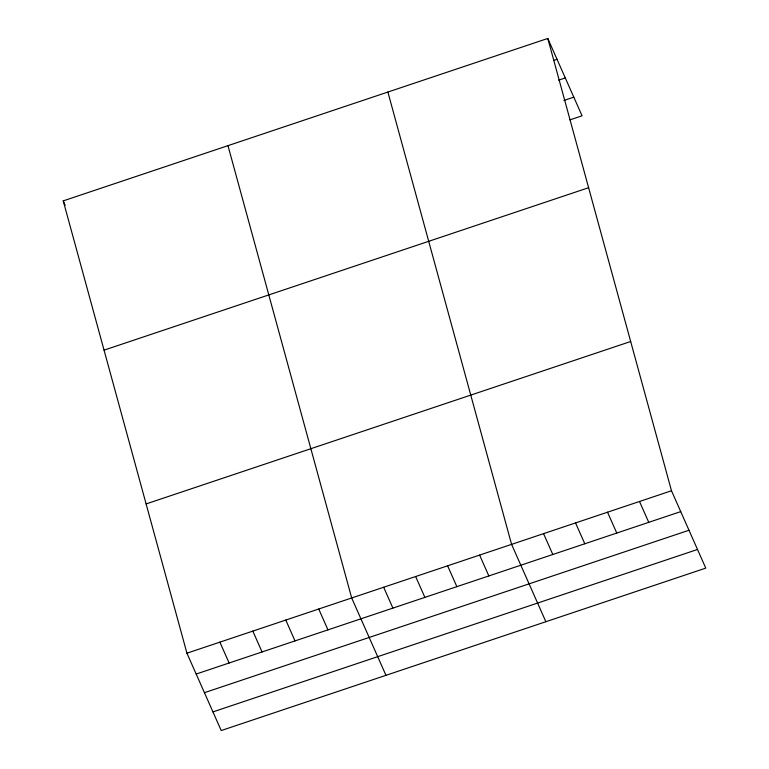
<?xml version="1.0" encoding="UTF-8"?>
<svg xmlns="http://www.w3.org/2000/svg" width="769" height="769" viewBox="0 0 769 769"><rect width="100%" height="100%" fill="white"/><g stroke="black" fill="none" stroke-linecap="round" stroke-linejoin="round"><path stroke-width="1.15" d="M547.788 38.45L671.491 490.766L705.769 568.118L221.212 730.55L186.934 653.198L63.231 200.882L547.788 38.45L582.066 115.802L569.935 119.868M553.718 60.405L557.025 59.29M558.669 80.159L565.292 77.938M563.879 100.479L573.799 97.154M104.055 350.145L588.612 187.713M146.11 503.935L630.667 341.503M186.934 653.198L671.491 490.766M196.172 674.048L680.728 511.616M204.429 692.686L688.986 530.254M212.946 711.902L697.502 549.47M639.51 501.484L648.748 522.334M607.529 512.212L616.767 533.052M575.548 522.93L584.786 543.77M543.568 533.648L552.805 554.497M545.865 621.717L511.587 544.375L387.884 92.049M479.606 555.093L488.844 575.933M447.625 565.811L456.863 586.651M415.644 576.529L424.882 597.378M383.664 587.256L392.901 608.096M385.961 675.326L351.683 597.974L227.98 145.658M318.731 609.019L327.969 629.859M285.78 620.064L295.017 640.904M63.231 200.882L65.182 205.265M252.828 631.109L262.066 651.949M219.886 642.153L229.124 662.993"/></g></svg>
